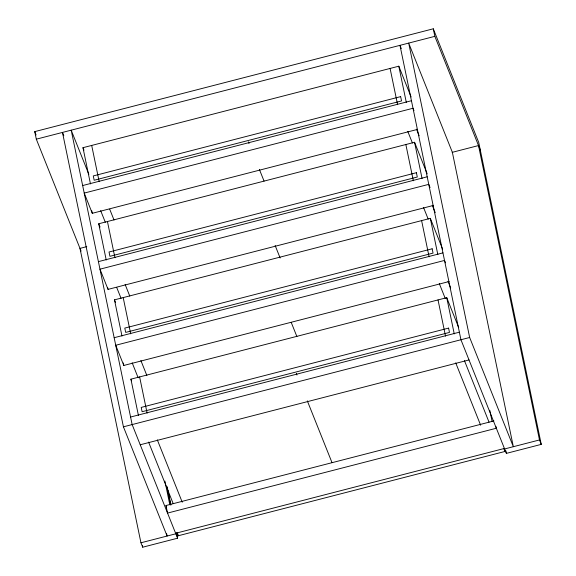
<?xml version="1.0" encoding="UTF-8"?>
<svg xmlns="http://www.w3.org/2000/svg" width="576" height="576" viewBox="0 0 576 576"><rect width="100%" height="100%" fill="white"/><g stroke="black" fill="none" stroke-linecap="round" stroke-linejoin="round"><path stroke-width="0.86" d="M81.079 251.129L36.31 139.176L34.747 131.623L433.282 28.8L478.721 142.43L541.253 444.377L506.383 453.377L460.944 339.746L399.974 45.346L401.306 48.679M36.31 139.176L434.844 36.346L480.283 149.976M90.475 183.924L82.973 147.686L398.808 66.197L411.113 96.962M82.649 185.551L411.444 100.721M413.971 110.693L413.006 108.266L84.211 193.097L92.29 213.3L417.607 129.37M106.229 259.999L98.726 223.769L414.562 142.279L427.198 173.873M86.789 246.629L79.985 248.378L140.947 542.779L142.718 547.2L177.588 538.2L176.501 532.93M452.153 152.359L478.519 145.555L539.482 439.956L541.253 444.377M98.41 261.634L427.198 176.803M430.056 187.582L428.76 184.349L99.972 269.179L108.05 289.382L433.361 205.445M121.982 336.082L114.48 299.851L430.322 218.362L442.62 249.12M114.163 337.709L442.951 252.878M445.486 262.85L444.514 260.431L115.726 345.262L123.804 365.458L449.114 281.527M138.413 415.397L130.91 379.166L446.746 297.677L458.712 327.607M130.586 417.024L459.374 332.194M63.799 135.756L62.467 132.422L123.43 426.823L469.656 337.493L513.331 446.702L452.362 152.309L408.694 43.099L469.656 337.493M140.227 444.773L469.022 359.942M495.986 426.571L496.332 428.249L167.544 513.079L165.982 505.526L493.898 420.926M175.622 533.282L504.41 448.452M140.947 542.779L175.824 533.786M504.612 448.956L539.482 439.956M176.962 532.843L178.142 535.788L504.936 451.476L504.389 448.841M416.491 129.132L419.148 135.785M407.772 131.386L412.43 143.021M432.245 205.214L435.24 212.695M423.526 207.461L428.184 219.103M447.998 281.297L450.662 287.942M439.286 283.543L445.27 298.512M503.755 448.531L504.936 451.476M464.429 360.612L489.031 422.136M455.71 362.858L480.643 425.218M248.364 141.854L249.034 143.525M259.38 169.402L264.053 181.087M275.134 245.477L280.138 257.998M291.226 322.394L296.899 336.586M296.302 373.327L296.964 374.998M307.318 400.874L332.014 462.643M109.706 209.203L114.026 220.01M82.973 147.686L83.966 150.185M88.855 174.362L71.186 130.176L132.149 424.577L177.588 538.2M100.656 210.622L105.307 222.264M125.129 284.45L129.78 296.093M98.726 223.769L100.058 227.095M116.741 287.532L121.061 298.339M140.882 360.533L146.866 375.502M114.48 299.851L115.481 302.342M132.163 362.779L138.146 377.748M34.747 131.623L36.086 134.964M157.306 439.848L182.239 502.207M130.91 379.166L131.573 380.83M148.586 442.094L173.189 503.626M165.982 505.526L166.622 507.146M123.43 426.823L167.105 536.033L166.558 533.398M433.282 28.8L434.844 36.346M505.836 450.734L506.383 453.377M489.787 410.292L492.106 421.51M398.808 66.197L406.31 102.434M414.562 142.279L422.071 178.517M430.322 218.362L437.825 254.592M446.746 297.677L454.248 333.907M390.089 68.45L397.598 104.681M405.85 144.533L413.352 180.763M421.603 220.608L429.106 256.846M438.026 299.923L445.529 336.161M177.595 533.16L178.142 535.788M167.112 486.648L170.921 505.066M167.033 487.231L170.676 504.806M164.902 481.054L169.819 504.785M91.692 145.44L99.194 181.67M107.446 221.522L114.948 257.753M123.199 297.598L130.702 333.835M139.622 376.913L147.132 413.15M91.771 210.78L92.29 213.3M107.698 287.705L108.05 289.382M123.286 362.945L123.804 365.458M142.351 545.443L142.718 547.2M400.651 96.624L93.283 175.925L94.176 180.245L401.544 100.937L400.651 96.624M416.405 172.706L109.037 252.007L109.93 256.32L417.298 177.019L416.405 172.706M432.158 248.782L124.79 328.09L125.683 332.402L433.051 253.102L432.158 248.782M448.589 328.104L141.214 407.405L142.106 411.718L449.482 332.417L448.589 328.104"/></g></svg>
